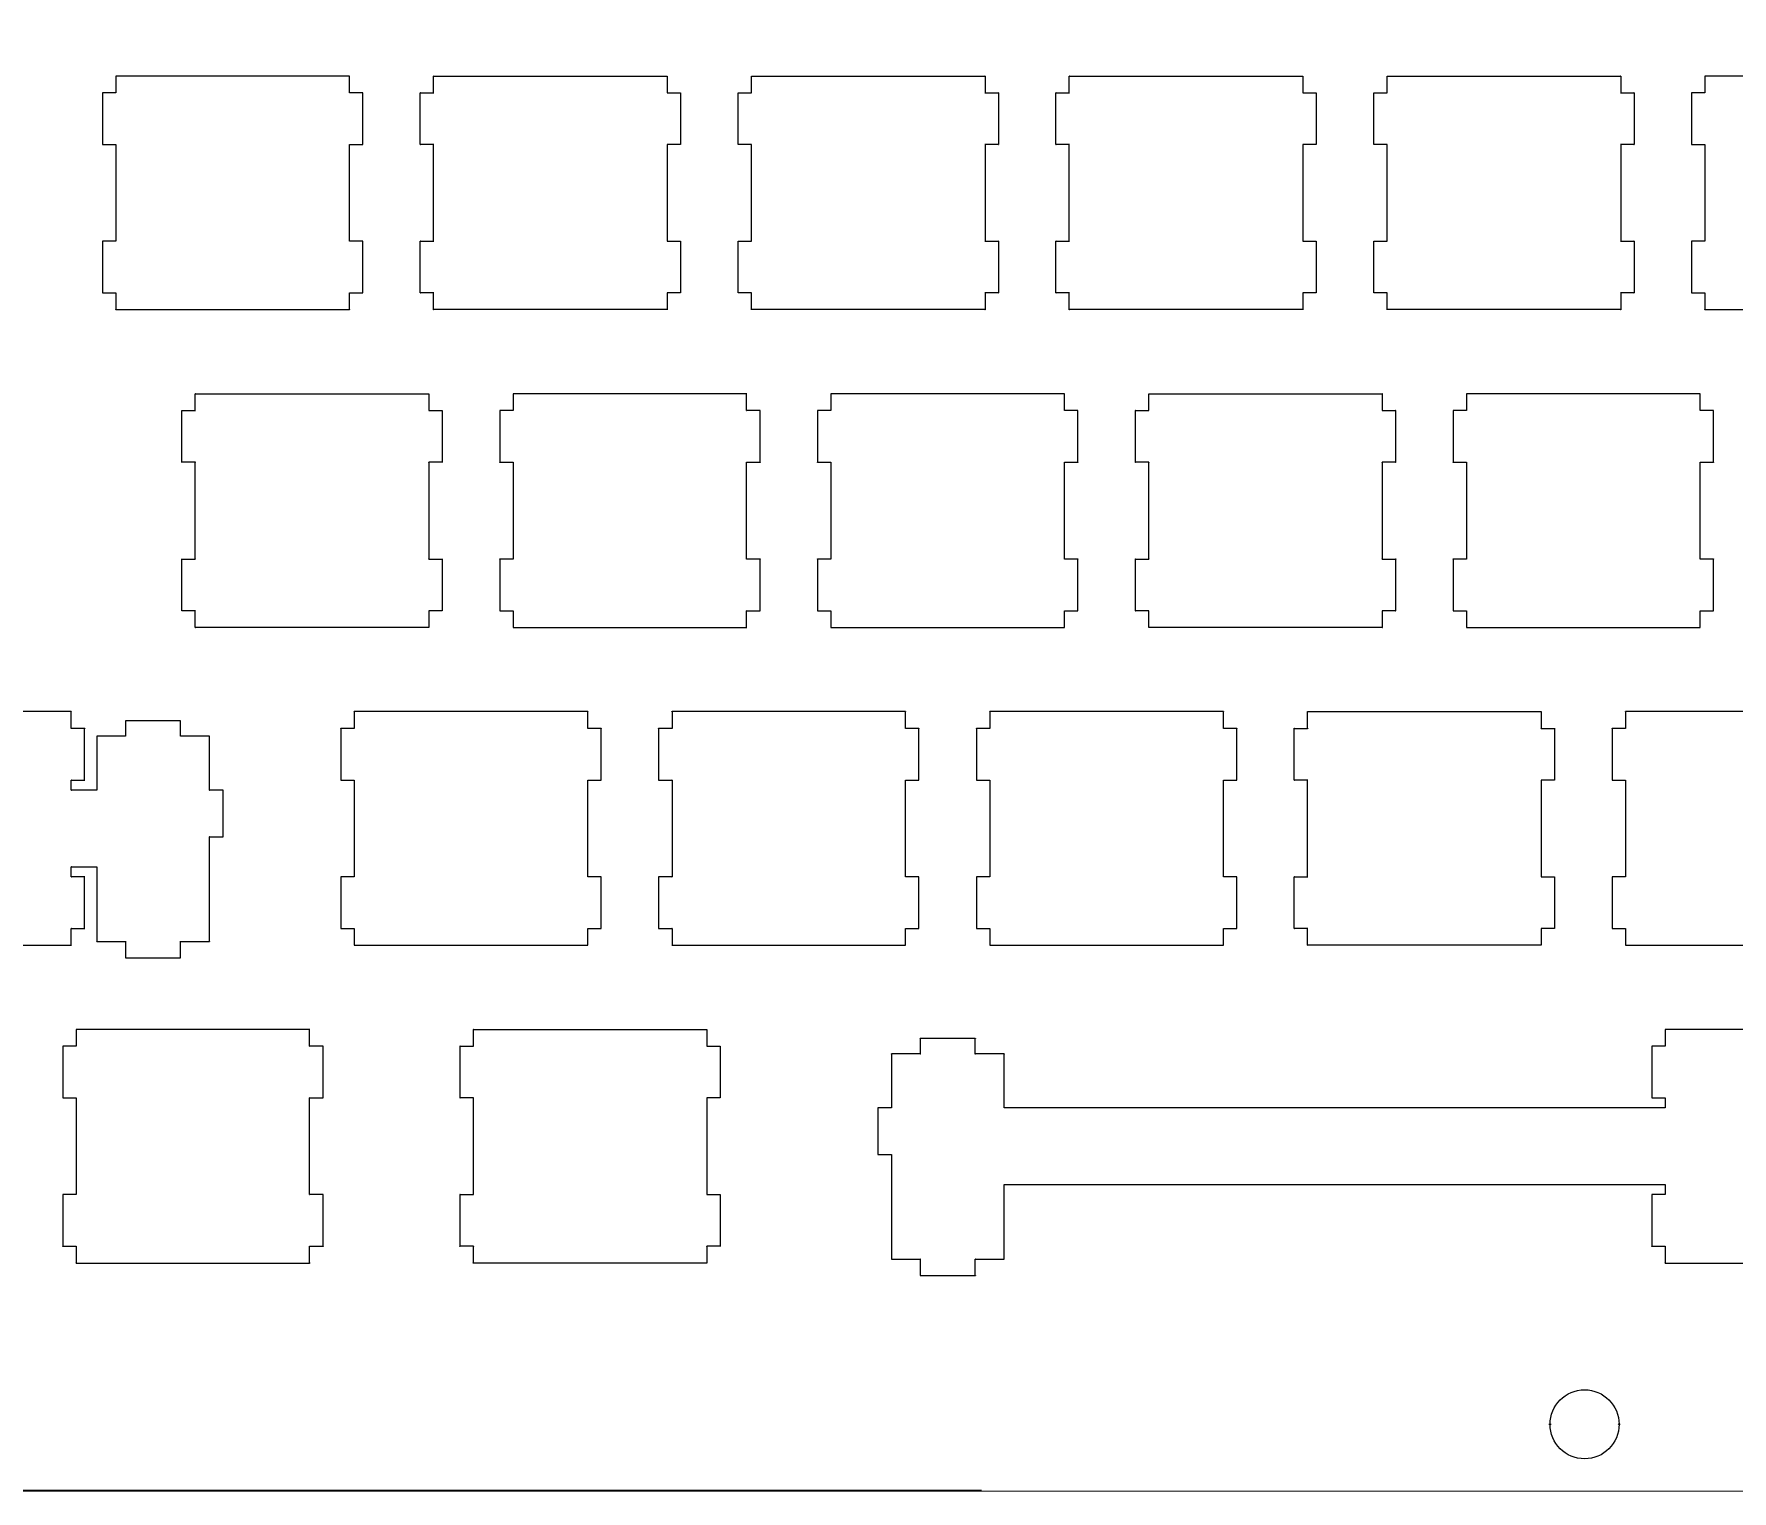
# Model space of a CAD drawing. Header units: millimetres. Extents: x 7166 to 8027, y 12622 to 12887.
# Drawn here: x 7290.5 to 7392.3, y 12674.6 to 12761.9 of the extents above; entities that cross this region are included whole.
import ezdxf

# ---------------------------------------------------------------- set-up
doc = ezdxf.new("R2010")
doc.units = ezdxf.units.MM
doc.header["$LTSCALE"] = 30
doc.styles.get("Standard").update_dxf_attribs({"font": 'txt', "bigfont": 'gbcbig.shx'})
doc.dimstyles.new('ISO-25', dxfattribs={"dimtxt": 15, "dimasz": 1, "dimexe": 1.25, "dimexo": 3, "dimgap": 4, "dimtad": 1, "dimtoh": 1, "dimtxsty": 'Standard', "dimcen": 2.5, "dimclrd": 3, "dimclre": 3, "dimclrt": 3, "dimadec": 0, "dimazin": 0, "dimtfac": 1, "dimtmove": 0, "dimatfit": 3, "dimfxl": 1, "dimarcsym": 0})

# ---------------------------------------------------------------- blocks, each defined once
blk = doc.blocks.new('*D1446')
at = {"color": 3, "lineweight": -2}
for p, q in [((7347.32, 12819.59), (7187.01, 12819.59)), ((7188.26, 12818.59), (7188.26, 12675.56)), ((7347.32, 12674.56), (7187.01, 12674.56))]:
    blk.add_line(p, q, dxfattribs=at)
at = {"color": 3}
for points in [[(7188.1, 12818.59), (7188.43, 12818.59), (7188.26, 12819.59)], [(7188.1, 12675.56), (7188.43, 12675.56), (7188.26, 12674.56)]]:
    blk.add_solid(points, dxfattribs=at)
at = {"layer": 'Defpoints', "color": 0}
for p in [(7350.32, 12819.59), (7188.26, 12674.56), (7350.32, 12674.56)]:
    blk.add_point(p, dxfattribs=at)
at = {"color": 3, "insert": (7175.51, 12747.07), "char_height": 15, "attachment_point": 5, "rotation": 90}
blk.add_mtext('145,03', dxfattribs=at)

msp = doc.modelspace()

# ---------------------------------------------------------------- linework, layer by layer
at = {"lineweight": 18}
for points in [[(7309.432, 12759.375), (7295.431, 12759.375), (7295.431, 12758.375), (7294.632, 12758.375), (7294.632, 12755.274), (7295.431, 12755.274), (7295.431, 12749.475), (7294.632, 12749.475), (7294.632, 12746.375), (7295.431, 12746.375), (7295.431, 12745.374), (7309.432, 12745.374), (7309.432, 12746.375), (7310.231, 12746.375), (7310.231, 12749.475), (7309.432, 12749.475), (7309.432, 12755.274), (7310.231, 12755.274), (7310.231, 12758.375), (7309.432, 12758.375)], [(7328.482, 12759.375), (7328.482, 12758.375), (7329.281, 12758.375), (7329.281, 12755.274), (7328.482, 12755.274), (7328.482, 12749.475), (7329.281, 12749.475), (7329.281, 12746.375), (7328.482, 12746.375), (7328.482, 12745.374), (7314.481, 12745.374), (7314.481, 12746.375), (7313.682, 12746.375), (7313.682, 12749.475), (7314.481, 12749.475), (7314.481, 12755.274), (7313.682, 12755.274), (7313.682, 12758.375), (7314.481, 12758.375), (7314.481, 12759.375)], [(7347.532, 12759.375), (7347.532, 12758.375), (7348.331, 12758.375), (7348.331, 12755.274), (7347.532, 12755.274), (7347.532, 12749.475), (7348.331, 12749.475), (7348.331, 12746.375), (7347.532, 12746.375), (7347.532, 12745.374), (7333.531, 12745.374), (7333.531, 12746.375), (7332.732, 12746.375), (7332.732, 12749.475), (7333.531, 12749.475), (7333.531, 12755.274), (7332.732, 12755.274), (7332.732, 12758.375), (7333.531, 12758.375), (7333.531, 12759.375)], [(7366.582, 12759.375), (7366.582, 12758.375), (7367.381, 12758.375), (7367.381, 12755.274), (7366.582, 12755.274), (7366.582, 12749.475), (7367.381, 12749.475), (7367.381, 12746.375), (7366.582, 12746.375), (7366.582, 12745.374), (7352.581, 12745.374), (7352.581, 12746.375), (7351.782, 12746.375), (7351.782, 12749.475), (7352.581, 12749.475), (7352.581, 12755.274), (7351.782, 12755.274), (7351.782, 12758.375), (7352.581, 12758.375), (7352.581, 12759.375)], [(7385.632, 12759.375), (7385.632, 12758.375), (7386.431, 12758.375), (7386.431, 12755.274), (7385.632, 12755.274), (7385.632, 12749.475), (7386.431, 12749.475), (7386.431, 12746.375), (7385.632, 12746.375), (7385.632, 12745.374), (7371.631, 12745.374), (7371.631, 12746.375), (7370.832, 12746.375), (7370.832, 12749.475), (7371.631, 12749.475), (7371.631, 12755.274), (7370.832, 12755.274), (7370.832, 12758.375), (7371.631, 12758.375), (7371.631, 12759.375)], [(7404.682, 12759.375), (7390.681, 12759.375), (7390.681, 12758.375), (7389.882, 12758.375), (7389.882, 12755.274), (7390.681, 12755.274), (7390.681, 12749.475), (7389.882, 12749.475), (7389.882, 12746.375), (7390.681, 12746.375), (7390.681, 12745.374), (7404.682, 12745.374), (7404.682, 12746.375), (7405.481, 12746.375), (7405.481, 12749.475), (7404.682, 12749.475), (7404.682, 12755.274), (7405.481, 12755.274), (7405.481, 12758.375), (7404.682, 12758.375)], [(7314.193, 12740.325), (7314.193, 12739.325), (7314.994, 12739.325), (7314.994, 12736.224), (7314.193, 12736.224), (7314.193, 12730.425), (7314.994, 12730.425), (7314.994, 12727.325), (7314.193, 12727.325), (7314.193, 12726.324), (7300.194, 12726.324), (7300.194, 12727.325), (7299.393, 12727.325), (7299.393, 12730.425), (7300.194, 12730.425), (7300.194, 12736.224), (7299.393, 12736.224), (7299.393, 12739.325), (7300.194, 12739.325), (7300.194, 12740.325)], [(7333.243, 12740.325), (7319.244, 12740.325), (7319.244, 12739.325), (7318.443, 12739.325), (7318.443, 12736.224), (7319.244, 12736.224), (7319.244, 12730.425), (7318.443, 12730.425), (7318.443, 12727.325), (7319.244, 12727.325), (7319.244, 12726.324), (7333.243, 12726.324), (7333.243, 12727.325), (7334.044, 12727.325), (7334.044, 12730.425), (7333.243, 12730.425), (7333.243, 12736.224), (7334.044, 12736.224), (7334.044, 12739.325), (7333.243, 12739.325)], [(7352.293, 12740.325), (7338.294, 12740.325), (7338.294, 12739.325), (7337.493, 12739.325), (7337.493, 12736.224), (7338.294, 12736.224), (7338.294, 12730.425), (7337.493, 12730.425), (7337.493, 12727.325), (7338.294, 12727.325), (7338.294, 12726.324), (7352.293, 12726.324), (7352.293, 12727.325), (7353.094, 12727.325), (7353.094, 12730.425), (7352.293, 12730.425), (7352.293, 12736.224), (7353.094, 12736.224), (7353.094, 12739.325), (7352.293, 12739.325)], [(7371.343, 12740.325), (7371.343, 12739.325), (7372.144, 12739.325), (7372.144, 12736.224), (7371.343, 12736.224), (7371.343, 12730.425), (7372.144, 12730.425), (7372.144, 12727.325), (7371.343, 12727.325), (7371.343, 12726.324), (7357.344, 12726.324), (7357.344, 12727.325), (7356.543, 12727.325), (7356.543, 12730.425), (7357.344, 12730.425), (7357.344, 12736.224), (7356.543, 12736.224), (7356.543, 12739.325), (7357.344, 12739.325), (7357.344, 12740.325)], [(7390.393, 12740.325), (7376.394, 12740.325), (7376.394, 12739.325), (7375.593, 12739.325), (7375.593, 12736.224), (7376.394, 12736.224), (7376.394, 12730.425), (7375.593, 12730.425), (7375.593, 12727.325), (7376.394, 12727.325), (7376.394, 12726.324), (7390.393, 12726.324), (7390.393, 12727.325), (7391.194, 12727.325), (7391.194, 12730.425), (7390.393, 12730.425), (7390.393, 12736.224), (7391.194, 12736.224), (7391.194, 12739.325), (7390.393, 12739.325)], [(7323.718, 12721.275), (7309.719, 12721.275), (7309.719, 12720.275), (7308.918, 12720.275), (7308.918, 12717.174), (7309.719, 12717.174), (7309.719, 12711.375), (7308.918, 12711.375), (7308.918, 12708.275), (7309.719, 12708.275), (7309.719, 12707.274), (7323.718, 12707.274), (7323.718, 12708.275), (7324.519, 12708.275), (7324.519, 12711.375), (7323.718, 12711.375), (7323.718, 12717.174), (7324.519, 12717.174), (7324.519, 12720.275), (7323.718, 12720.275)], [(7342.768, 12721.275), (7328.769, 12721.275), (7328.769, 12720.275), (7327.968, 12720.275), (7327.968, 12717.174), (7328.769, 12717.174), (7328.769, 12711.375), (7327.968, 12711.375), (7327.968, 12708.275), (7328.769, 12708.275), (7328.769, 12707.274), (7342.768, 12707.274), (7342.768, 12708.275), (7343.569, 12708.275), (7343.569, 12711.375), (7342.768, 12711.375), (7342.768, 12717.174), (7343.569, 12717.174), (7343.569, 12720.275), (7342.768, 12720.275)], [(7361.818, 12721.275), (7347.819, 12721.275), (7347.819, 12720.275), (7347.018, 12720.275), (7347.018, 12717.174), (7347.819, 12717.174), (7347.819, 12711.375), (7347.018, 12711.375), (7347.018, 12708.275), (7347.819, 12708.275), (7347.819, 12707.274), (7361.818, 12707.274), (7361.818, 12708.275), (7362.619, 12708.275), (7362.619, 12711.375), (7361.818, 12711.375), (7361.818, 12717.174), (7362.619, 12717.174), (7362.619, 12720.275), (7361.818, 12720.275)], [(7380.868, 12721.275), (7380.868, 12720.275), (7381.669, 12720.275), (7381.669, 12717.174), (7380.868, 12717.174), (7380.868, 12711.375), (7381.669, 12711.375), (7381.669, 12708.275), (7380.868, 12708.275), (7380.868, 12707.274), (7366.869, 12707.274), (7366.869, 12708.275), (7366.068, 12708.275), (7366.068, 12711.375), (7366.869, 12711.375), (7366.869, 12717.174), (7366.068, 12717.174), (7366.068, 12720.275), (7366.869, 12720.275), (7366.869, 12721.275)], [(7399.918, 12721.275), (7385.919, 12721.275), (7385.919, 12720.275), (7385.118, 12720.275), (7385.118, 12717.174), (7385.919, 12717.174), (7385.919, 12711.375), (7385.118, 12711.375), (7385.118, 12708.275), (7385.919, 12708.275), (7385.919, 12707.274), (7399.918, 12707.274), (7399.918, 12708.275), (7400.719, 12708.275), (7400.719, 12711.375), (7399.918, 12711.375), (7399.918, 12717.174), (7400.719, 12717.174), (7400.719, 12720.275), (7399.918, 12720.275)], [(7307.049, 12702.225), (7293.05, 12702.225), (7293.05, 12701.225), (7292.249, 12701.225), (7292.249, 12698.124), (7293.05, 12698.124), (7293.05, 12692.325), (7292.249, 12692.325), (7292.249, 12689.225), (7293.05, 12689.225), (7293.05, 12688.224), (7307.049, 12688.224), (7307.049, 12689.225), (7307.85, 12689.225), (7307.85, 12692.325), (7307.049, 12692.325), (7307.049, 12698.124), (7307.85, 12698.124), (7307.85, 12701.225), (7307.049, 12701.225)], [(7330.862, 12702.225), (7330.862, 12701.225), (7331.662, 12701.225), (7331.662, 12698.124), (7330.862, 12698.124), (7330.862, 12692.325), (7331.662, 12692.325), (7331.662, 12689.225), (7330.862, 12689.225), (7330.862, 12688.224), (7316.862, 12688.224), (7316.862, 12689.225), (7316.063, 12689.225), (7316.063, 12692.325), (7316.862, 12692.325), (7316.862, 12698.124), (7316.063, 12698.124), (7316.063, 12701.225), (7316.862, 12701.225), (7316.862, 12702.225)]]:
    msp.add_lwpolyline(points, close=True, dxfattribs=at)
for points in [[(7278.762, 12707.274), (7292.762, 12707.274), (7292.762, 12708.275), (7293.562, 12708.275), (7293.562, 12711.375), (7292.762, 12711.375), (7292.762, 12711.975), (7294.287, 12711.975), (7294.287, 12707.505), (7296.013, 12707.505), (7296.013, 12706.525), (7299.313, 12706.525), (7299.313, 12707.505), (7301.037, 12707.505), (7301.037, 12713.775), (7301.862, 12713.775), (7301.862, 12716.575), (7301.037, 12716.575), (7301.037, 12719.805), (7299.313, 12719.805), (7299.313, 12720.725), (7296.013, 12720.725), (7296.013, 12719.805), (7294.287, 12719.805), (7294.287, 12716.575), (7292.762, 12716.575), (7292.762, 12717.174), (7293.562, 12717.174), (7293.562, 12720.275), (7292.762, 12720.275), (7292.762, 12721.275), (7278.762, 12721.275)], [(7402.299, 12702.225), (7388.3, 12702.225), (7388.3, 12701.225), (7387.499, 12701.225), (7387.499, 12698.124), (7388.3, 12698.124), (7388.3, 12697.525), (7348.674, 12697.525), (7348.674, 12700.755), (7346.949, 12700.755), (7346.949, 12701.675), (7343.65, 12701.675), (7343.65, 12700.755), (7341.925, 12700.755), (7341.925, 12697.525), (7341.099, 12697.525), (7341.099, 12694.725), (7341.925, 12694.725), (7341.925, 12688.455), (7343.65, 12688.455), (7343.65, 12687.475), (7346.949, 12687.475), (7346.949, 12688.455), (7348.674, 12688.455), (7348.674, 12692.925), (7388.3, 12692.925), (7388.3, 12692.325), (7387.499, 12692.325), (7387.499, 12689.225), (7388.3, 12689.225), (7388.3, 12688.224), (7402.299, 12688.224)], [(7343.664, 12687.485), (7346.963, 12687.485)]]:
    msp.add_lwpolyline(points, dxfattribs=at)
msp.add_lwpolyline([(7257.101, 12674.555), (7681.535, 12674.559, 0.4142136), (7684.329, 12677.353), (7684.329, 12679.946)], format="xyb", dxfattribs=at)
for centre, radius in [((7295.431, 12759.375), 0.00318), ((7295.431, 12759.375), 0.00318), ((7309.432, 12759.375), 0.00318), ((7309.432, 12759.375), 0.00318), ((7314.481, 12759.375), 0.00318), ((7314.481, 12759.375), 0.00318), ((7328.482, 12759.375), 0.00318), ((7328.482, 12759.375), 0.00318), ((7333.531, 12759.375), 0.00318), ((7333.531, 12759.375), 0.00318), ((7347.532, 12759.375), 0.00317), ((7347.532, 12759.375), 0.00317), ((7352.581, 12759.375), 0.00317), ((7352.581, 12759.375), 0.00317), ((7366.582, 12759.375), 0.00317), ((7366.582, 12759.375), 0.00317), ((7371.631, 12759.375), 0.00317), ((7371.631, 12759.375), 0.00317), ((7385.632, 12759.375), 0.00317), ((7385.632, 12759.375), 0.00317), ((7390.681, 12759.375), 0.00317), ((7390.681, 12759.375), 0.00317), ((7294.632, 12758.375), 0.00318), ((7294.632, 12758.375), 0.00318), ((7295.431, 12758.375), 0.00318), ((7295.431, 12758.375), 0.00318), ((7309.432, 12758.375), 0.00318), ((7309.432, 12758.375), 0.00318), ((7310.231, 12758.375), 0.00318), ((7310.231, 12758.375), 0.00318), ((7313.682, 12758.375), 0.00318), ((7313.682, 12758.375), 0.00318), ((7314.481, 12758.375), 0.00318), ((7314.481, 12758.375), 0.00318), ((7328.482, 12758.375), 0.00318), ((7328.482, 12758.375), 0.00318), ((7329.281, 12758.375), 0.00318), ((7329.281, 12758.375), 0.00318), ((7332.732, 12758.375), 0.00317), ((7332.732, 12758.375), 0.00317), ((7333.531, 12758.375), 0.00318), ((7333.531, 12758.375), 0.00318), ((7347.532, 12758.375), 0.00317), ((7347.532, 12758.375), 0.00317), ((7348.331, 12758.375), 0.00317), ((7348.331, 12758.375), 0.00317), ((7351.782, 12758.375), 0.00317), ((7351.782, 12758.375), 0.00317), ((7352.581, 12758.375), 0.00317), ((7352.581, 12758.375), 0.00317), ((7366.582, 12758.375), 0.00317), ((7366.582, 12758.375), 0.00317), ((7367.381, 12758.375), 0.00317), ((7367.381, 12758.375), 0.00317), ((7370.832, 12758.375), 0.00317), ((7370.832, 12758.375), 0.00317), ((7371.631, 12758.375), 0.00317), ((7371.631, 12758.375), 0.00317), ((7385.632, 12758.375), 0.00317), ((7385.632, 12758.375), 0.00317), ((7386.431, 12758.375), 0.00317), ((7386.431, 12758.375), 0.00317), ((7389.882, 12758.375), 0.00317), ((7389.882, 12758.375), 0.00317), ((7390.681, 12758.375), 0.00317), ((7390.681, 12758.375), 0.00317), ((7294.632, 12755.274), 0.00318), ((7294.632, 12755.274), 0.00318), ((7295.431, 12755.274), 0.00318), ((7295.431, 12755.274), 0.00318), ((7309.432, 12755.274), 0.00318), ((7309.432, 12755.274), 0.00318), ((7310.231, 12755.274), 0.00318), ((7310.231, 12755.274), 0.00318), ((7313.682, 12755.274), 0.00318), ((7313.682, 12755.274), 0.00318), ((7314.481, 12755.274), 0.00318), ((7314.481, 12755.274), 0.00318), ((7328.482, 12755.274), 0.00318), ((7328.482, 12755.274), 0.00318), ((7329.281, 12755.274), 0.00318), ((7329.281, 12755.274), 0.00318), ((7332.732, 12755.274), 0.00317), ((7332.732, 12755.274), 0.00317), ((7333.531, 12755.274), 0.00318), ((7333.531, 12755.274), 0.00318), ((7347.532, 12755.274), 0.00317), ((7347.532, 12755.274), 0.00317), ((7348.331, 12755.274), 0.00317), ((7348.331, 12755.274), 0.00317), ((7351.782, 12755.274), 0.00317), ((7351.782, 12755.274), 0.00317), ((7352.581, 12755.274), 0.00317), ((7352.581, 12755.274), 0.00317), ((7366.582, 12755.274), 0.00317), ((7366.582, 12755.274), 0.00317), ((7367.381, 12755.274), 0.00317), ((7367.381, 12755.274), 0.00317), ((7370.832, 12755.274), 0.00317), ((7370.832, 12755.274), 0.00317), ((7371.631, 12755.274), 0.00317), ((7371.631, 12755.274), 0.00317), ((7385.632, 12755.274), 0.00317), ((7385.632, 12755.274), 0.00317), ((7386.431, 12755.274), 0.00317), ((7386.431, 12755.274), 0.00317), ((7389.882, 12755.274), 0.00317), ((7389.882, 12755.274), 0.00317), ((7390.681, 12755.274), 0.00317), ((7390.681, 12755.274), 0.00317), ((7294.632, 12749.475), 0.00318), ((7294.632, 12749.475), 0.00318), ((7295.431, 12749.475), 0.00318), ((7295.431, 12749.475), 0.00318), ((7309.432, 12749.475), 0.00318), ((7309.432, 12749.475), 0.00318), ((7310.231, 12749.475), 0.00318), ((7310.231, 12749.475), 0.00318), ((7313.682, 12749.475), 0.00318), ((7313.682, 12749.475), 0.00318), ((7314.481, 12749.475), 0.00318), ((7314.481, 12749.475), 0.00318), ((7328.482, 12749.475), 0.00318), ((7328.482, 12749.475), 0.00318), ((7329.281, 12749.475), 0.00318), ((7329.281, 12749.475), 0.00318), ((7332.732, 12749.475), 0.00317), ((7332.732, 12749.475), 0.00317), ((7333.531, 12749.475), 0.00318), ((7333.531, 12749.475), 0.00318), ((7347.532, 12749.475), 0.00317), ((7347.532, 12749.475), 0.00317), ((7348.331, 12749.475), 0.00317), ((7348.331, 12749.475), 0.00317), ((7351.782, 12749.475), 0.00317), ((7351.782, 12749.475), 0.00317), ((7352.581, 12749.475), 0.00317), ((7352.581, 12749.475), 0.00317), ((7366.582, 12749.475), 0.00317), ((7366.582, 12749.475), 0.00317), ((7367.381, 12749.475), 0.00317), ((7367.381, 12749.475), 0.00317), ((7370.832, 12749.475), 0.00317), ((7370.832, 12749.475), 0.00317), ((7371.631, 12749.475), 0.00317), ((7371.631, 12749.475), 0.00317), ((7385.632, 12749.475), 0.00317), ((7385.632, 12749.475), 0.00317), ((7386.431, 12749.475), 0.00317), ((7386.431, 12749.475), 0.00317), ((7389.882, 12749.475), 0.00317), ((7389.882, 12749.475), 0.00317), ((7390.681, 12749.475), 0.00317), ((7390.681, 12749.475), 0.00317), ((7294.632, 12746.375), 0.00318), ((7294.632, 12746.375), 0.00318), ((7295.431, 12746.375), 0.00318), ((7295.431, 12746.375), 0.00318), ((7309.432, 12746.375), 0.00318), ((7309.432, 12746.375), 0.00318), ((7310.231, 12746.375), 0.00318), ((7310.231, 12746.375), 0.00318), ((7313.682, 12746.375), 0.00318), ((7313.682, 12746.375), 0.00318), ((7314.481, 12746.375), 0.00318), ((7314.481, 12746.375), 0.00318), ((7328.482, 12746.375), 0.00318), ((7328.482, 12746.375), 0.00318), ((7329.281, 12746.375), 0.00318), ((7329.281, 12746.375), 0.00318), ((7332.732, 12746.375), 0.00317), ((7332.732, 12746.375), 0.00317), ((7333.531, 12746.375), 0.00318), ((7333.531, 12746.375), 0.00318), ((7347.532, 12746.375), 0.00317), ((7347.532, 12746.375), 0.00317), ((7348.331, 12746.375), 0.00317), ((7348.331, 12746.375), 0.00317), ((7351.782, 12746.375), 0.00317), ((7351.782, 12746.375), 0.00317), ((7352.581, 12746.375), 0.00317), ((7352.581, 12746.375), 0.00317), ((7366.582, 12746.375), 0.00317), ((7366.582, 12746.375), 0.00317), ((7367.381, 12746.375), 0.00317), ((7367.381, 12746.375), 0.00317), ((7370.832, 12746.375), 0.00317), ((7370.832, 12746.375), 0.00317), ((7371.631, 12746.375), 0.00317), ((7371.631, 12746.375), 0.00317), ((7385.632, 12746.375), 0.00317), ((7385.632, 12746.375), 0.00317), ((7386.431, 12746.375), 0.00317), ((7386.431, 12746.375), 0.00317), ((7389.882, 12746.375), 0.00317), ((7389.882, 12746.375), 0.00317), ((7390.681, 12746.375), 0.00317), ((7390.681, 12746.375), 0.00317), ((7295.431, 12745.374), 0.00318), ((7295.431, 12745.374), 0.00318), ((7309.432, 12745.374), 0.00318), ((7309.432, 12745.374), 0.00318), ((7314.481, 12745.374), 0.00318), ((7314.481, 12745.374), 0.00318), ((7328.482, 12745.374), 0.00318), ((7328.482, 12745.374), 0.00318), ((7333.531, 12745.374), 0.00318), ((7333.531, 12745.374), 0.00318), ((7347.532, 12745.374), 0.00317), ((7347.532, 12745.374), 0.00317), ((7352.581, 12745.374), 0.00317), ((7352.581, 12745.374), 0.00317), ((7366.582, 12745.374), 0.00317), ((7366.582, 12745.374), 0.00317), ((7371.631, 12745.374), 0.00317), ((7371.631, 12745.374), 0.00317), ((7385.632, 12745.374), 0.00317), ((7385.632, 12745.374), 0.00317), ((7390.681, 12745.374), 0.00317), ((7390.681, 12745.374), 0.00317), ((7300.194, 12740.325), 0.00318), ((7300.194, 12740.325), 0.00318), ((7314.193, 12740.325), 0.00318), ((7314.193, 12740.325), 0.00318), ((7319.244, 12740.325), 0.00318), ((7319.244, 12740.325), 0.00318), ((7333.243, 12740.325), 0.00318), ((7333.243, 12740.325), 0.00318), ((7338.294, 12740.325), 0.00318), ((7338.294, 12740.325), 0.00318), ((7352.293, 12740.325), 0.00317), ((7352.293, 12740.325), 0.00317), ((7357.344, 12740.325), 0.00317), ((7357.344, 12740.325), 0.00317), ((7371.343, 12740.325), 0.00317), ((7371.343, 12740.325), 0.00317), ((7376.394, 12740.325), 0.00317), ((7376.394, 12740.325), 0.00317), ((7390.393, 12740.325), 0.00317), ((7390.393, 12740.325), 0.00317), ((7299.393, 12739.325), 0.00318), ((7299.393, 12739.325), 0.00318), ((7300.194, 12739.325), 0.00318), ((7300.194, 12739.325), 0.00318), ((7314.193, 12739.325), 0.00318), ((7314.193, 12739.325), 0.00318), ((7314.994, 12739.325), 0.00318), ((7314.994, 12739.325), 0.00318), ((7318.443, 12739.325), 0.00318), ((7318.443, 12739.325), 0.00318), ((7319.244, 12739.325), 0.00318), ((7319.244, 12739.325), 0.00318), ((7333.243, 12739.325), 0.00318), ((7333.243, 12739.325), 0.00318), ((7334.044, 12739.325), 0.00318), ((7334.044, 12739.325), 0.00318), ((7337.493, 12739.325), 0.00318), ((7337.493, 12739.325), 0.00318), ((7338.294, 12739.325), 0.00318), ((7338.294, 12739.325), 0.00318), ((7352.293, 12739.325), 0.00317), ((7352.293, 12739.325), 0.00317), ((7353.094, 12739.325), 0.00317), ((7353.094, 12739.325), 0.00317), ((7356.543, 12739.325), 0.00317), ((7356.543, 12739.325), 0.00317), ((7357.344, 12739.325), 0.00317), ((7357.344, 12739.325), 0.00317), ((7371.343, 12739.325), 0.00317), ((7371.343, 12739.325), 0.00317), ((7372.144, 12739.325), 0.00317), ((7372.144, 12739.325), 0.00317), ((7375.593, 12739.325), 0.00317), ((7375.593, 12739.325), 0.00317), ((7376.394, 12739.325), 0.00317), ((7376.394, 12739.325), 0.00317), ((7390.393, 12739.325), 0.00317), ((7390.393, 12739.325), 0.00317), ((7391.194, 12739.325), 0.00317), ((7391.194, 12739.325), 0.00317), ((7299.393, 12736.224), 0.00318), ((7299.393, 12736.224), 0.00318), ((7300.194, 12736.224), 0.00318), ((7300.194, 12736.224), 0.00318), ((7314.193, 12736.224), 0.00318), ((7314.193, 12736.224), 0.00318), ((7314.994, 12736.224), 0.00318), ((7314.994, 12736.224), 0.00318), ((7318.443, 12736.224), 0.00318), ((7318.443, 12736.224), 0.00318), ((7319.244, 12736.224), 0.00318), ((7319.244, 12736.224), 0.00318), ((7333.243, 12736.224), 0.00318), ((7333.243, 12736.224), 0.00318), ((7334.044, 12736.224), 0.00318), ((7334.044, 12736.224), 0.00318), ((7337.493, 12736.224), 0.00318), ((7337.493, 12736.224), 0.00318), ((7338.294, 12736.224), 0.00318), ((7338.294, 12736.224), 0.00318), ((7352.293, 12736.224), 0.00317), ((7352.293, 12736.224), 0.00317), ((7353.094, 12736.224), 0.00317), ((7353.094, 12736.224), 0.00317), ((7356.543, 12736.224), 0.00317), ((7356.543, 12736.224), 0.00317), ((7357.344, 12736.224), 0.00317), ((7357.344, 12736.224), 0.00317), ((7371.343, 12736.224), 0.00317), ((7371.343, 12736.224), 0.00317), ((7372.144, 12736.224), 0.00317), ((7372.144, 12736.224), 0.00317), ((7375.593, 12736.224), 0.00317), ((7375.593, 12736.224), 0.00317), ((7376.394, 12736.224), 0.00317), ((7376.394, 12736.224), 0.00317), ((7390.393, 12736.224), 0.00317), ((7390.393, 12736.224), 0.00317), ((7391.194, 12736.224), 0.00317), ((7391.194, 12736.224), 0.00317), ((7299.393, 12730.425), 0.00318), ((7299.393, 12730.425), 0.00318), ((7300.194, 12730.425), 0.00318), ((7300.194, 12730.425), 0.00318), ((7314.193, 12730.425), 0.00318), ((7314.193, 12730.425), 0.00318), ((7314.994, 12730.425), 0.00318), ((7314.994, 12730.425), 0.00318), ((7318.443, 12730.425), 0.00318), ((7318.443, 12730.425), 0.00318), ((7319.244, 12730.425), 0.00318), ((7319.244, 12730.425), 0.00318), ((7333.243, 12730.425), 0.00318), ((7333.243, 12730.425), 0.00318), ((7334.044, 12730.425), 0.00318), ((7334.044, 12730.425), 0.00318), ((7337.493, 12730.425), 0.00318), ((7337.493, 12730.425), 0.00318), ((7338.294, 12730.425), 0.00318), ((7338.294, 12730.425), 0.00318), ((7352.293, 12730.425), 0.00317), ((7352.293, 12730.425), 0.00317), ((7353.094, 12730.425), 0.00317), ((7353.094, 12730.425), 0.00317), ((7356.543, 12730.425), 0.00317), ((7356.543, 12730.425), 0.00317), ((7357.344, 12730.425), 0.00317), ((7357.344, 12730.425), 0.00317), ((7371.343, 12730.425), 0.00317), ((7371.343, 12730.425), 0.00317), ((7372.144, 12730.425), 0.00317), ((7372.144, 12730.425), 0.00317), ((7375.593, 12730.425), 0.00317), ((7375.593, 12730.425), 0.00317), ((7376.394, 12730.425), 0.00317), ((7376.394, 12730.425), 0.00317), ((7390.393, 12730.425), 0.00317), ((7390.393, 12730.425), 0.00317), ((7391.194, 12730.425), 0.00317), ((7391.194, 12730.425), 0.00317), ((7299.393, 12727.325), 0.00318), ((7299.393, 12727.325), 0.00318), ((7300.194, 12727.325), 0.00318), ((7300.194, 12727.325), 0.00318), ((7314.193, 12727.325), 0.00318), ((7314.193, 12727.325), 0.00318), ((7314.994, 12727.325), 0.00318), ((7314.994, 12727.325), 0.00318), ((7318.443, 12727.325), 0.00318), ((7318.443, 12727.325), 0.00318), ((7319.244, 12727.325), 0.00318), ((7319.244, 12727.325), 0.00318), ((7333.243, 12727.325), 0.00318), ((7333.243, 12727.325), 0.00318), ((7334.044, 12727.325), 0.00318), ((7334.044, 12727.325), 0.00318), ((7337.493, 12727.325), 0.00318), ((7337.493, 12727.325), 0.00318), ((7338.294, 12727.325), 0.00318), ((7338.294, 12727.325), 0.00318), ((7352.293, 12727.325), 0.00317), ((7352.293, 12727.325), 0.00317), ((7353.094, 12727.325), 0.00317), ((7353.094, 12727.325), 0.00317), ((7356.543, 12727.325), 0.00317), ((7356.543, 12727.325), 0.00317), ((7357.344, 12727.325), 0.00317), ((7357.344, 12727.325), 0.00317), ((7371.343, 12727.325), 0.00317), ((7371.343, 12727.325), 0.00317), ((7372.144, 12727.325), 0.00317), ((7372.144, 12727.325), 0.00317), ((7375.593, 12727.325), 0.00317), ((7375.593, 12727.325), 0.00317), ((7376.394, 12727.325), 0.00317), ((7376.394, 12727.325), 0.00317), ((7390.393, 12727.325), 0.00317), ((7390.393, 12727.325), 0.00317), ((7391.194, 12727.325), 0.00317), ((7391.194, 12727.325), 0.00317), ((7300.194, 12726.324), 0.00318), ((7300.194, 12726.324), 0.00318), ((7314.193, 12726.324), 0.00318), ((7314.193, 12726.324), 0.00318), ((7319.244, 12726.324), 0.00318), ((7319.244, 12726.324), 0.00318), ((7333.243, 12726.324), 0.00318), ((7333.243, 12726.324), 0.00318), ((7338.294, 12726.324), 0.00318), ((7338.294, 12726.324), 0.00318), ((7352.293, 12726.324), 0.00317), ((7352.293, 12726.324), 0.00317), ((7357.344, 12726.324), 0.00317), ((7357.344, 12726.324), 0.00317), ((7371.343, 12726.324), 0.00317), ((7371.343, 12726.324), 0.00317), ((7376.394, 12726.324), 0.00317), ((7376.394, 12726.324), 0.00317), ((7390.393, 12726.324), 0.00317), ((7390.393, 12726.324), 0.00317), ((7292.762, 12721.275), 0.00318), ((7292.762, 12721.275), 0.00318), ((7296.013, 12720.725), 0.00318), ((7296.013, 12720.725), 0.00318), ((7299.313, 12720.725), 0.00318), ((7299.313, 12720.725), 0.00318), ((7309.719, 12721.275), 0.00318), ((7309.719, 12721.275), 0.00318), ((7323.718, 12721.275), 0.00318), ((7323.718, 12721.275), 0.00318), ((7328.769, 12721.275), 0.00318), ((7328.769, 12721.275), 0.00318), ((7342.768, 12721.275), 0.00318), ((7342.768, 12721.275), 0.00318), ((7347.819, 12721.275), 0.00317), ((7347.819, 12721.275), 0.00317), ((7361.818, 12721.275), 0.00317), ((7361.818, 12721.275), 0.00317), ((7366.869, 12721.275), 0.00317), ((7366.869, 12721.275), 0.00317), ((7380.868, 12721.275), 0.00317), ((7380.868, 12721.275), 0.00317), ((7385.919, 12721.275), 0.00317), ((7385.919, 12721.275), 0.00317), ((7292.762, 12720.275), 0.00318), ((7292.762, 12720.275), 0.00318), ((7293.562, 12720.275), 0.00318), ((7293.562, 12720.275), 0.00318), ((7294.287, 12719.805), 0.00317), ((7294.287, 12719.805), 0.00317), ((7296.013, 12719.805), 0.00318), ((7296.013, 12719.805), 0.00318), ((7299.313, 12719.805), 0.00318), ((7299.313, 12719.805), 0.00318), ((7301.037, 12719.805), 0.00318), ((7301.037, 12719.805), 0.00318), ((7308.918, 12720.275), 0.00318), ((7308.918, 12720.275), 0.00318), ((7309.719, 12720.275), 0.00318), ((7309.719, 12720.275), 0.00318), ((7323.718, 12720.275), 0.00318), ((7323.718, 12720.275), 0.00318), ((7324.519, 12720.275), 0.00318), ((7324.519, 12720.275), 0.00318), ((7327.968, 12720.275), 0.00318), ((7327.968, 12720.275), 0.00318), ((7328.769, 12720.275), 0.00318), ((7328.769, 12720.275), 0.00318), ((7342.768, 12720.275), 0.00318), ((7342.768, 12720.275), 0.00318), ((7343.569, 12720.275), 0.00318), ((7343.569, 12720.275), 0.00318), ((7347.018, 12720.275), 0.00317), ((7347.018, 12720.275), 0.00317), ((7347.819, 12720.275), 0.00317), ((7347.819, 12720.275), 0.00317), ((7361.818, 12720.275), 0.00317), ((7361.818, 12720.275), 0.00317), ((7362.619, 12720.275), 0.00317), ((7362.619, 12720.275), 0.00317), ((7366.068, 12720.275), 0.00317), ((7366.068, 12720.275), 0.00317), ((7366.869, 12720.275), 0.00317), ((7366.869, 12720.275), 0.00317), ((7380.868, 12720.275), 0.00317), ((7380.868, 12720.275), 0.00317), ((7381.669, 12720.275), 0.00317), ((7381.669, 12720.275), 0.00317), ((7385.118, 12720.275), 0.00317), ((7385.118, 12720.275), 0.00317), ((7385.919, 12720.275), 0.00317), ((7385.919, 12720.275), 0.00317), ((7292.762, 12717.174), 0.00318), ((7292.762, 12717.174), 0.00318), ((7293.562, 12717.174), 0.00318), ((7293.562, 12717.174), 0.00318), ((7308.918, 12717.174), 0.00318), ((7308.918, 12717.174), 0.00318), ((7309.719, 12717.174), 0.00318), ((7309.719, 12717.174), 0.00318), ((7323.718, 12717.174), 0.00318), ((7323.718, 12717.174), 0.00318), ((7324.519, 12717.174), 0.00318), ((7324.519, 12717.174), 0.00318), ((7327.968, 12717.174), 0.00318), ((7327.968, 12717.174), 0.00318), ((7328.769, 12717.174), 0.00318), ((7328.769, 12717.174), 0.00318), ((7342.768, 12717.174), 0.00318), ((7342.768, 12717.174), 0.00318), ((7343.569, 12717.174), 0.00318), ((7343.569, 12717.174), 0.00318), ((7347.018, 12717.174), 0.00317), ((7347.018, 12717.174), 0.00317), ((7347.819, 12717.174), 0.00317), ((7347.819, 12717.174), 0.00317), ((7361.818, 12717.174), 0.00317), ((7361.818, 12717.174), 0.00317), ((7362.619, 12717.174), 0.00317), ((7362.619, 12717.174), 0.00317), ((7366.068, 12717.174), 0.00317), ((7366.068, 12717.174), 0.00317), ((7366.869, 12717.174), 0.00317), ((7366.869, 12717.174), 0.00317), ((7380.868, 12717.174), 0.00317), ((7380.868, 12717.174), 0.00317), ((7381.669, 12717.174), 0.00317), ((7381.669, 12717.174), 0.00317), ((7385.118, 12717.174), 0.00317), ((7385.118, 12717.174), 0.00317), ((7385.919, 12717.174), 0.00317), ((7385.919, 12717.174), 0.00317), ((7292.762, 12716.575), 0.00318), ((7292.762, 12716.575), 0.00318), ((7294.287, 12716.575), 0.00317), ((7294.287, 12716.575), 0.00317), ((7301.037, 12716.575), 0.00318), ((7301.037, 12716.575), 0.00318), ((7301.862, 12716.575), 0.00318), ((7301.862, 12716.575), 0.00318), ((7301.037, 12713.775), 0.00318), ((7301.037, 12713.775), 0.00318), ((7301.862, 12713.775), 0.00318), ((7301.862, 12713.775), 0.00318), ((7292.762, 12711.975), 0.00318), ((7292.762, 12711.975), 0.00318), ((7294.287, 12711.975), 0.00317), ((7294.287, 12711.975), 0.00317), ((7292.762, 12711.375), 0.00318), ((7292.762, 12711.375), 0.00318), ((7293.562, 12711.375), 0.00318), ((7293.562, 12711.375), 0.00318), ((7308.918, 12711.375), 0.00318), ((7308.918, 12711.375), 0.00318), ((7309.719, 12711.375), 0.00318), ((7309.719, 12711.375), 0.00318), ((7323.718, 12711.375), 0.00318), ((7323.718, 12711.375), 0.00318), ((7324.519, 12711.375), 0.00318), ((7324.519, 12711.375), 0.00318), ((7327.968, 12711.375), 0.00318), ((7327.968, 12711.375), 0.00318), ((7328.769, 12711.375), 0.00318), ((7328.769, 12711.375), 0.00318), ((7342.768, 12711.375), 0.00318), ((7342.768, 12711.375), 0.00318), ((7343.569, 12711.375), 0.00318), ((7343.569, 12711.375), 0.00318), ((7347.018, 12711.375), 0.00317), ((7347.018, 12711.375), 0.00317), ((7347.819, 12711.375), 0.00317), ((7347.819, 12711.375), 0.00317), ((7361.818, 12711.375), 0.00317), ((7361.818, 12711.375), 0.00317), ((7362.619, 12711.375), 0.00317), ((7362.619, 12711.375), 0.00317), ((7366.068, 12711.375), 0.00317), ((7366.068, 12711.375), 0.00317), ((7366.869, 12711.375), 0.00317), ((7366.869, 12711.375), 0.00317), ((7380.868, 12711.375), 0.00317), ((7380.868, 12711.375), 0.00317), ((7381.669, 12711.375), 0.00317), ((7381.669, 12711.375), 0.00317), ((7385.118, 12711.375), 0.00317), ((7385.118, 12711.375), 0.00317), ((7385.919, 12711.375), 0.00317), ((7385.919, 12711.375), 0.00317), ((7292.762, 12708.275), 0.00318), ((7292.762, 12708.275), 0.00318), ((7293.562, 12708.275), 0.00318), ((7293.562, 12708.275), 0.00318), ((7294.287, 12707.505), 0.00317), ((7294.287, 12707.505), 0.00317), ((7296.013, 12707.505), 0.00318), ((7296.013, 12707.505), 0.00318), ((7299.313, 12707.505), 0.00318), ((7299.313, 12707.505), 0.00318), ((7301.037, 12707.505), 0.00318), ((7301.037, 12707.505), 0.00318), ((7308.918, 12708.275), 0.00318), ((7308.918, 12708.275), 0.00318), ((7309.719, 12708.275), 0.00318), ((7309.719, 12708.275), 0.00318), ((7323.718, 12708.275), 0.00318), ((7323.718, 12708.275), 0.00318), ((7324.519, 12708.275), 0.00318), ((7324.519, 12708.275), 0.00318), ((7327.968, 12708.275), 0.00318), ((7327.968, 12708.275), 0.00318), ((7328.769, 12708.275), 0.00318), ((7328.769, 12708.275), 0.00318), ((7342.768, 12708.275), 0.00318), ((7342.768, 12708.275), 0.00318), ((7343.569, 12708.275), 0.00318), ((7343.569, 12708.275), 0.00318), ((7347.018, 12708.275), 0.00317), ((7347.018, 12708.275), 0.00317), ((7347.819, 12708.275), 0.00317), ((7347.819, 12708.275), 0.00317), ((7361.818, 12708.275), 0.00317), ((7361.818, 12708.275), 0.00317), ((7362.619, 12708.275), 0.00317), ((7362.619, 12708.275), 0.00317), ((7366.068, 12708.275), 0.00317), ((7366.068, 12708.275), 0.00317), ((7366.869, 12708.275), 0.00317), ((7366.869, 12708.275), 0.00317), ((7380.868, 12708.275), 0.00317), ((7380.868, 12708.275), 0.00317), ((7381.669, 12708.275), 0.00317), ((7381.669, 12708.275), 0.00317), ((7385.118, 12708.275), 0.00317), ((7385.118, 12708.275), 0.00317), ((7385.919, 12708.275), 0.00317), ((7385.919, 12708.275), 0.00317), ((7292.762, 12707.274), 0.00318), ((7292.762, 12707.274), 0.00318), ((7296.013, 12706.525), 0.00318), ((7296.013, 12706.525), 0.00318), ((7299.313, 12706.525), 0.00318), ((7299.313, 12706.525), 0.00318), ((7309.719, 12707.274), 0.00318), ((7309.719, 12707.274), 0.00318), ((7323.718, 12707.274), 0.00318), ((7323.718, 12707.274), 0.00318), ((7328.769, 12707.274), 0.00318), ((7328.769, 12707.274), 0.00318), ((7342.768, 12707.274), 0.00318), ((7342.768, 12707.274), 0.00318), ((7347.819, 12707.274), 0.00317), ((7347.819, 12707.274), 0.00317), ((7361.818, 12707.274), 0.00317), ((7361.818, 12707.274), 0.00317), ((7366.869, 12707.274), 0.00317), ((7366.869, 12707.274), 0.00317), ((7380.868, 12707.274), 0.00317), ((7380.868, 12707.274), 0.00317), ((7385.919, 12707.274), 0.00317), ((7385.919, 12707.274), 0.00317), ((7293.05, 12702.225), 0.00318), ((7293.05, 12702.225), 0.00318), ((7307.049, 12702.225), 0.00318), ((7307.049, 12702.225), 0.00318), ((7316.862, 12702.225), 0.00318), ((7316.862, 12702.225), 0.00318), ((7330.862, 12702.225), 0.00317), ((7330.862, 12702.225), 0.00317), ((7343.65, 12701.675), 0.00317), ((7343.65, 12701.675), 0.00317), ((7346.949, 12701.675), 0.00317), ((7346.949, 12701.675), 0.00317), ((7388.3, 12702.225), 0.00318), ((7388.3, 12702.225), 0.00318), ((7292.249, 12701.225), 0.00318), ((7292.249, 12701.225), 0.00318), ((7293.05, 12701.225), 0.00318), ((7293.05, 12701.225), 0.00318), ((7307.049, 12701.225), 0.00318), ((7307.049, 12701.225), 0.00318), ((7307.85, 12701.225), 0.00318), ((7307.85, 12701.225), 0.00318), ((7316.063, 12701.225), 0.00317), ((7316.063, 12701.225), 0.00317), ((7316.862, 12701.225), 0.00318), ((7316.862, 12701.225), 0.00318), ((7330.862, 12701.225), 0.00317), ((7330.862, 12701.225), 0.00317), ((7331.662, 12701.225), 0.00318), ((7331.662, 12701.225), 0.00318), ((7341.925, 12700.755), 0.00318), ((7341.925, 12700.755), 0.00318), ((7343.65, 12700.755), 0.00317), ((7343.65, 12700.755), 0.00317), ((7346.949, 12700.755), 0.00317), ((7346.949, 12700.755), 0.00317), ((7348.674, 12700.755), 0.00317), ((7348.674, 12700.755), 0.00317), ((7387.499, 12701.225), 0.00317), ((7387.499, 12701.225), 0.00317), ((7388.3, 12701.225), 0.00318), ((7388.3, 12701.225), 0.00318), ((7292.249, 12698.124), 0.00318), ((7292.249, 12698.124), 0.00318), ((7293.05, 12698.124), 0.00318), ((7293.05, 12698.124), 0.00318), ((7307.049, 12698.124), 0.00318), ((7307.049, 12698.124), 0.00318), ((7307.85, 12698.124), 0.00318), ((7307.85, 12698.124), 0.00318), ((7316.063, 12698.124), 0.00317), ((7316.063, 12698.124), 0.00317), ((7316.862, 12698.124), 0.00318), ((7316.862, 12698.124), 0.00318), ((7330.862, 12698.124), 0.00317), ((7330.862, 12698.124), 0.00317), ((7331.662, 12698.124), 0.00318), ((7331.662, 12698.124), 0.00318), ((7341.099, 12697.525), 0.00318), ((7341.099, 12697.525), 0.00318), ((7341.925, 12697.525), 0.00318), ((7341.925, 12697.525), 0.00318), ((7348.674, 12697.525), 0.00317), ((7348.674, 12697.525), 0.00317), ((7387.499, 12698.124), 0.00317), ((7387.499, 12698.124), 0.00317), ((7388.3, 12698.124), 0.00318), ((7388.3, 12698.124), 0.00318), ((7388.3, 12697.525), 0.00318), ((7388.3, 12697.525), 0.00318), ((7341.099, 12694.725), 0.00318), ((7341.099, 12694.725), 0.00318), ((7341.925, 12694.725), 0.00318), ((7341.925, 12694.725), 0.00318), ((7292.249, 12692.325), 0.00318), ((7292.249, 12692.325), 0.00318), ((7293.05, 12692.325), 0.00318), ((7293.05, 12692.325), 0.00318), ((7307.049, 12692.325), 0.00318), ((7307.049, 12692.325), 0.00318), ((7307.85, 12692.325), 0.00318), ((7307.85, 12692.325), 0.00318), ((7316.063, 12692.325), 0.00317), ((7316.063, 12692.325), 0.00317), ((7316.862, 12692.325), 0.00318), ((7316.862, 12692.325), 0.00318), ((7330.862, 12692.325), 0.00317), ((7330.862, 12692.325), 0.00317), ((7331.662, 12692.325), 0.00318), ((7331.662, 12692.325), 0.00318), ((7348.674, 12692.925), 0.00317), ((7348.674, 12692.925), 0.00317), ((7387.499, 12692.325), 0.00317), ((7387.499, 12692.325), 0.00317), ((7388.3, 12692.925), 0.00318), ((7388.3, 12692.925), 0.00318), ((7388.3, 12692.325), 0.00318), ((7388.3, 12692.325), 0.00318), ((7292.249, 12689.225), 0.00318), ((7292.249, 12689.225), 0.00318), ((7293.05, 12689.225), 0.00318), ((7293.05, 12689.225), 0.00318), ((7307.049, 12689.225), 0.00318), ((7307.049, 12689.225), 0.00318), ((7307.85, 12689.225), 0.00318), ((7307.85, 12689.225), 0.00318), ((7316.063, 12689.225), 0.00317), ((7316.063, 12689.225), 0.00317), ((7316.862, 12689.225), 0.00318), ((7316.862, 12689.225), 0.00318), ((7330.862, 12689.225), 0.00317), ((7330.862, 12689.225), 0.00317), ((7331.662, 12689.225), 0.00318), ((7331.662, 12689.225), 0.00318), ((7387.499, 12689.225), 0.00317), ((7387.499, 12689.225), 0.00317), ((7388.3, 12689.225), 0.00318), ((7388.3, 12689.225), 0.00318), ((7293.05, 12688.224), 0.00318), ((7293.05, 12688.224), 0.00318), ((7307.049, 12688.224), 0.00318), ((7307.049, 12688.224), 0.00318), ((7316.862, 12688.224), 0.00318), ((7316.862, 12688.224), 0.00318), ((7330.862, 12688.224), 0.00317), ((7330.862, 12688.224), 0.00317), ((7341.925, 12688.455), 0.00318), ((7341.925, 12688.455), 0.00318), ((7343.65, 12688.455), 0.00317), ((7343.65, 12688.455), 0.00317), ((7346.949, 12688.455), 0.00317), ((7346.949, 12688.455), 0.00317), ((7348.674, 12688.455), 0.00317), ((7348.674, 12688.455), 0.00317), ((7388.3, 12688.224), 0.00318), ((7388.3, 12688.224), 0.00318), ((7343.65, 12687.475), 0.00317), ((7343.65, 12687.475), 0.00317), ((7343.664, 12687.485), 0.00317), ((7346.949, 12687.475), 0.00317), ((7346.949, 12687.475), 0.00317), ((7346.963, 12687.485), 0.00317), ((7383.466, 12678.555), 2.069), ((7381.396, 12678.555), 0.0317), ((7385.535, 12678.555), 0.0317)]:
    msp.add_circle(centre, radius, dxfattribs=at)

# ---------------------------------------------------------------- dimensions: what is measured, and where the dimension line sits
dim = msp.add_linear_dim(base=(7188.264, 12674.556), p1=(7350.319, 12819.586), p2=(7350.32, 12674.556), angle=90, dimstyle='ISO-25')
dim.commit()
dim.dimension.update_dxf_attribs({"geometry": '*D1446', "text_midpoint": (7175.514, 12747.071)})

doc.saveas('drawing.dxf')
